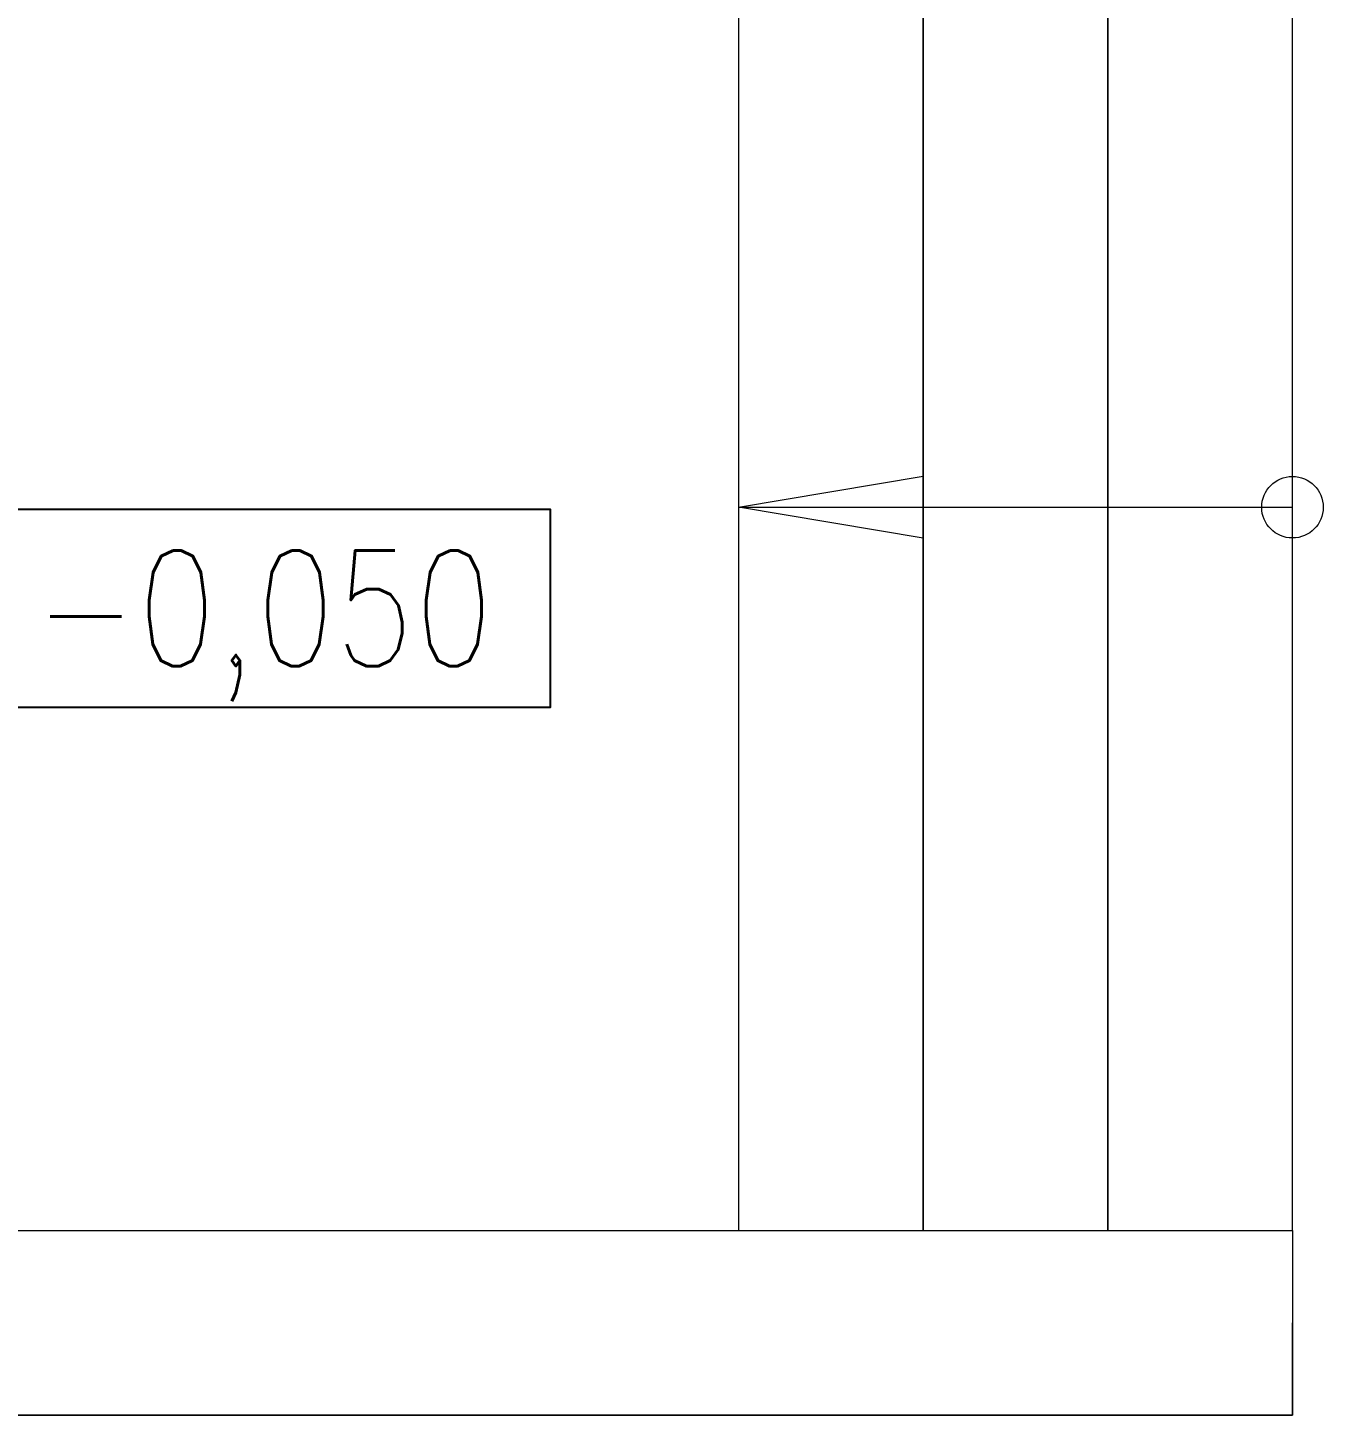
# Model space of a CAD drawing. Header units: millimetres. Extents: x 53645 to 137188, y 78097 to 135533.
# Drawn here: x 127799 to 129903, y 122496 to 124750 of the extents above; entities that cross this region are included whole.
import ezdxf

# ---------------------------------------------------------------- set-up
doc = ezdxf.new("R2010")
doc.units = ezdxf.units.MM
doc.layers.add('mark', color=174, linetype='Continuous', lineweight=15)
doc.layers.add('stair1', color=7, linetype='Continuous', lineweight=15)
doc.styles.add('GOST 2.304', font='CS_Gost2304.shx', dxfattribs={"width": 0.8, "oblique": 15})

msp = doc.modelspace()

# ---------------------------------------------------------------- linework, layer by layer
at = {"layer": 'mark', "linetype": 'Continuous', "lineweight": 25, "ltscale": 75}
msp.add_lwpolyline([(127719.8, 123968.4), (128647, 123968.4), (128647, 123645.9), (127719.8, 123645.9)], close=True, dxfattribs=at)
at = {"layer": 'stair1', "linetype": 'Continuous', "ltscale": 100}
for p, q in [((128952.8, 123971.4), (129253.2, 124021.6)), ((129253.2, 124021.6), (129253.2, 123921.1)), ((129253.2, 123921.1), (128952.8, 123971.4))]:
    msp.add_line(p, q, dxfattribs=at)
at = {"layer": 'stair1', "ltscale": 75}
for points in [[(129252.8, 124996.4), (128952.8, 124996.4), (128952.8, 122796.4), (129252.8, 122796.4)], [(129552.8, 124996.4), (129252.8, 124996.4), (129252.8, 122796.4), (129552.8, 122796.4)], [(129852.8, 124996.4), (129552.8, 124996.4), (129552.8, 122796.4), (129852.8, 122796.4)], [(126852.3, 122796.4), (129852.8, 122796.4), (129852.8, 122496.4), (126852.3, 122496.4)]]:
    msp.add_lwpolyline(points, close=True, dxfattribs=at)
at = {"layer": 'stair1', "linetype": 'Continuous', "ltscale": 100}
msp.add_lwpolyline([(128952.8, 123971.4), (129552.8, 123971.4)], dxfattribs=at)
at = {"layer": 'stair1', "ltscale": 100}
msp.add_lwpolyline([(128952.8, 123971.4), (129852.8, 123971.4)], dxfattribs=at)
at = {"layer": 'stair1', "ltscale": 75}
msp.add_lwpolyline([(113102.3, 122646.4), (113102.3, 122496.4), (129852.8, 122496.4), (129852.8, 122646.4)], dxfattribs=at)
at = {"layer": 'stair1', "ltscale": 100}
msp.add_circle((129852.8, 123971.4), 50, dxfattribs=at)

# ---------------------------------------------------------------- texts
at = {"layer": 'mark', "linetype": 'Continuous', "lineweight": 25, "ltscale": 75, "insert": (127808.8, 123900.9), "char_height": 187.5, "width": 940.362, "attachment_point": 1, "style": 'GOST 2.304'}
msp.add_mtext('\\Fsimplex.shx;\\W0.8000000000;\\Q0.2617993878;\\T1.0000000000;\\o\\l-0,050', dxfattribs=at)

doc.saveas('drawing.dxf')
